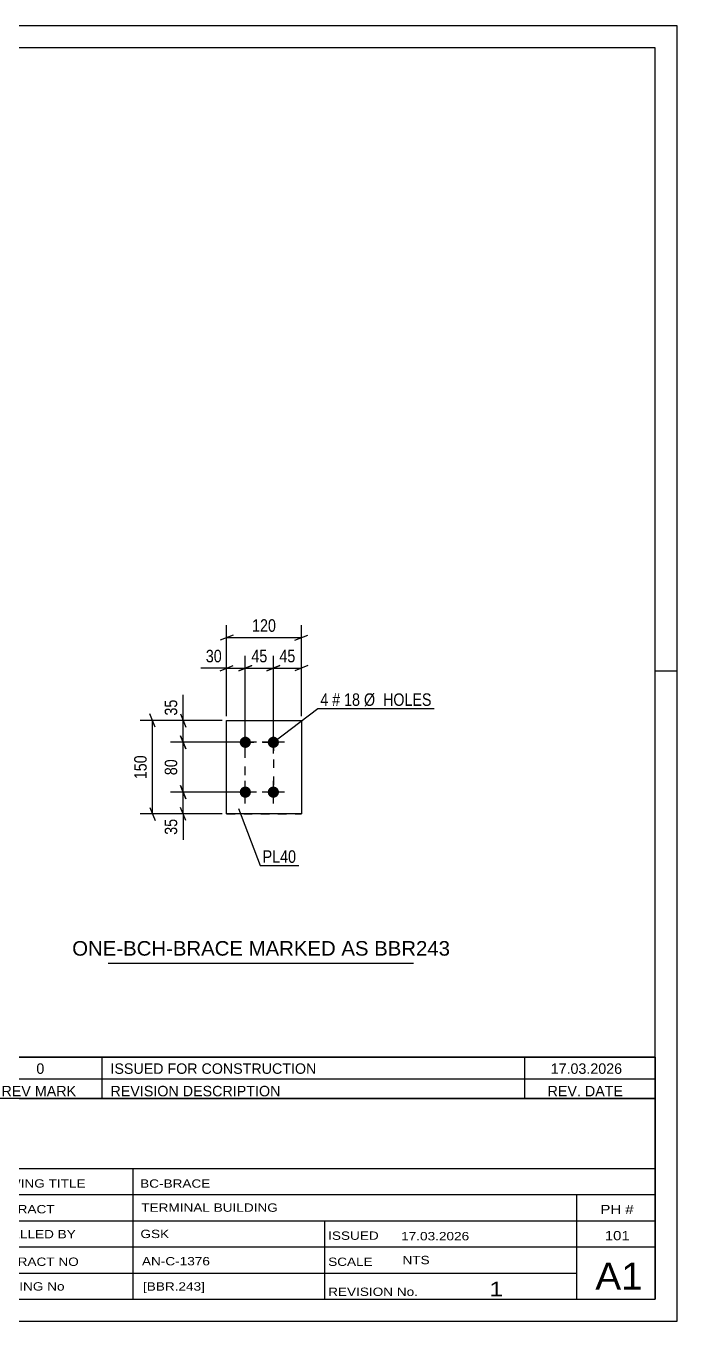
# Model space of a CAD drawing. Header units: millimetres. Extents: x 0 to 420, y 0 to 297.
# Drawn here: x 270.6 to 420, y 0 to 297 of the extents above; entities that cross this region are included whole.
import ezdxf

# ---------------------------------------------------------------- set-up
doc = ezdxf.new("R2010")
doc.units = ezdxf.units.MM
doc.linetypes.add('DXK_LINE_DOT2', pattern=[3.9198, 1.9599, -1.9599])
doc.styles.add('Arial', font='ARIAL.TTF', dxfattribs={"height": 0.2})
doc.styles.add('Arial Narrow', font='ARIALN.TTF', dxfattribs={"height": 0.2})

# ---------------------------------------------------------------- blocks, each defined once
blk = doc.blocks.new('Unknown-585697719-1128')
at = {"color": 5, "linetype": 'Continuous'}
for p, q in [((420, 297), (0, 297)), ((420, 0), (420, 297)), ((415, 292), (5, 292)), ((415, 5), (415, 292)), ((420, 149), (415, 149)), ((5, 5), (415, 5)), ((0, 0), (420, 0))]:
    blk.add_line(p, q, dxfattribs=at)
blk = doc.blocks.new('Part-585697719-1278 - 1262')
at = {"color": 2, "linetype": 'Continuous'}
for p, q in [((316.66, 137.72), (333.8, 137.72)), ((316.66, 116.29), (316.66, 137.72)), ((333.8, 137.72), (333.8, 137.72)), ((333.8, 137.72), (333.8, 116.29)), ((333.8, 116.29), (316.66, 116.29)), ((316.66, 116.29), (316.66, 116.29))]:
    blk.add_line(p, q, dxfattribs=at)
at = {"color": 7, "linetype": 'DXK_LINE_DOT2'}
for p, q in [((316.66, 137.72), (333.8, 137.72)), ((316.66, 116.29), (333.8, 116.29)), ((316.66, 116.29), (316.66, 116.29))]:
    blk.add_line(p, q, dxfattribs=at)
blk = doc.blocks.new('Bolt-585697719-1311 - 1262')
at = {"linetype": 'Continuous'}
for points in [[(320.94, 131.43), (320.68, 131.46), (320.42, 131.55), (320.19, 131.68), (319.99, 131.86), (319.83, 132.08), (319.72, 132.32), (319.67, 132.59), (319.67, 132.85), (319.72, 133.12), (319.83, 133.36), (319.99, 133.58), (320.19, 133.76), (320.42, 133.89), (320.68, 133.98), (320.94, 134.01), (321.21, 133.98), (321.47, 133.89), (321.7, 133.76), (321.9, 133.58), (322.06, 133.36), (322.17, 133.12), (322.22, 132.85), (322.22, 132.59), (322.17, 132.32), (322.06, 132.08), (321.9, 131.86), (321.7, 131.68), (321.47, 131.55), (321.21, 131.46)], [(327.37, 131.43), (327.1, 131.46), (326.85, 131.55), (326.62, 131.68), (326.42, 131.86), (326.26, 132.08), (326.15, 132.32), (326.09, 132.59), (326.09, 132.85), (326.15, 133.12), (326.26, 133.36), (326.42, 133.58), (326.62, 133.76), (326.85, 133.89), (327.1, 133.98), (327.37, 134.01), (327.64, 133.98), (327.9, 133.89), (328.13, 133.76), (328.33, 133.58), (328.49, 133.36), (328.6, 133.12), (328.65, 132.85), (328.65, 132.59), (328.6, 132.32), (328.49, 132.08), (328.33, 131.86), (328.13, 131.68), (327.9, 131.55), (327.64, 131.46)], [(320.94, 120.01), (320.68, 120.03), (320.42, 120.12), (320.19, 120.25), (319.99, 120.43), (319.83, 120.65), (319.72, 120.89), (319.67, 121.16), (319.67, 121.43), (319.72, 121.69), (319.83, 121.93), (319.99, 122.15), (320.19, 122.33), (320.42, 122.47), (320.68, 122.55), (320.94, 122.58), (321.21, 122.55), (321.47, 122.47), (321.7, 122.33), (321.9, 122.15), (322.06, 121.93), (322.17, 121.69), (322.22, 121.43), (322.22, 121.16), (322.17, 120.89), (322.06, 120.65), (321.9, 120.43), (321.7, 120.25), (321.47, 120.12), (321.21, 120.03)], [(327.37, 120.01), (327.1, 120.03), (326.85, 120.12), (326.62, 120.25), (326.42, 120.43), (326.26, 120.65), (326.15, 120.89), (326.09, 121.16), (326.09, 121.43), (326.15, 121.69), (326.26, 121.93), (326.42, 122.15), (326.62, 122.33), (326.85, 122.47), (327.1, 122.55), (327.37, 122.58), (327.64, 122.55), (327.9, 122.47), (328.13, 122.33), (328.33, 122.15), (328.49, 121.93), (328.6, 121.69), (328.65, 121.43), (328.65, 121.16), (328.6, 120.89), (328.49, 120.65), (328.33, 120.43), (328.13, 120.25), (327.9, 120.12), (327.64, 120.03)]]:
    blk.add_hatch(color=1, dxfattribs=at).paths.add_polyline_path(points)
at = {"color": 1, "linetype": 'Continuous'}
for p, q in [((320.94, 130.15), (320.94, 135.29)), ((327.37, 130.15), (327.37, 135.29)), ((323.52, 132.72), (318.37, 132.72)), ((329.94, 132.72), (324.8, 132.72)), ((320.94, 118.72), (320.94, 123.86)), ((327.37, 118.72), (327.37, 123.86)), ((323.52, 121.29), (318.37, 121.29)), ((329.94, 121.29), (324.8, 121.29))]:
    blk.add_line(p, q, dxfattribs=at)
blk = doc.blocks.new('Rectangle-585697719-1398 - 1262')
at = {"color": 1, "linetype": 'DXK_LINE_DOT2'}
blk.add_lwpolyline([(320.94, 132.72), (327.37, 132.72), (327.37, 121.29), (320.94, 121.29), (320.94, 132.72)], close=True, dxfattribs=at)
blk = doc.blocks.new('StraightDimension-585697719-1377 - 1262')
at = {"color": 7, "linetype": 'Continuous'}
for p, q in [((316.66, 138.72), (316.66, 152.57)), ((320.94, 133.72), (320.94, 152.57)), ((315.16, 149.12), (318.16, 150.32)), ((316.66, 149.72), (320.94, 149.72)), ((322.44, 150.32), (319.44, 149.12))]:
    blk.add_line(p, q, dxfattribs=at)
at = {"color": 0}
blk.add_wipeout([(316.13, 150.47), (316.13, 154.67), (311.28, 154.67), (311.28, 150.47)], dxfattribs=at)
at = {"color": 7, "linetype": 'Continuous'}
blk.add_line((316.66, 149.72), (310.75, 149.72), dxfattribs=at)
blk.add_line((316.66, 149.72), (310.75, 149.72), dxfattribs=at)
at = {"color": 3, "style": 'Arial Narrow'}
blk.add_text('30', height=2.863, dxfattribs=at).set_placement((311.88, 151.07))
blk = doc.blocks.new('StraightDimension-585697719-1313 - 1262')
at = {"color": 7, "linetype": 'Continuous'}
for p, q in [((306.06, 122.79), (307.26, 119.79)), ((319.94, 121.29), (303.81, 121.29)), ((306.66, 116.29), (306.66, 121.29)), ((315.66, 116.29), (303.81, 116.29)), ((307.26, 114.79), (306.06, 117.79))]:
    blk.add_line(p, q, dxfattribs=at)
at = {"color": 0}
blk.add_wipeout([(305.91, 115.77), (301.71, 115.77), (301.71, 110.91), (305.91, 110.91)], dxfattribs=at)
at = {"color": 7, "linetype": 'Continuous'}
blk.add_line((306.66, 116.29), (306.66, 110.39), dxfattribs=at)
blk.add_line((306.66, 116.29), (306.66, 110.39), dxfattribs=at)
at = {"color": 3, "style": 'Arial Narrow'}
blk.add_text('35', height=2.863, rotation=90.0002, dxfattribs=at).set_placement((305.31, 111.51))
blk = doc.blocks.new('StraightDimension-585697719-1345 - 1262')
at = {"color": 7, "linetype": 'Continuous'}
for p, q in [((315.66, 137.72), (296.81, 137.72)), ((300.26, 136.22), (299.06, 139.22)), ((299.66, 116.29), (299.66, 137.72)), ((315.66, 116.29), (296.81, 116.29)), ((299.06, 117.79), (300.26, 114.79))]:
    blk.add_line(p, q, dxfattribs=at)
at = {"color": 0}
blk.add_wipeout([(298.91, 130.35), (294.71, 130.35), (294.71, 123.66), (298.91, 123.66)], dxfattribs=at)
at = {"color": 3, "style": 'Arial Narrow'}
blk.add_text('150', height=2.863, rotation=90.0002, dxfattribs=at).set_placement((298.31, 124.26))
blk = doc.blocks.new('StraightDimension-585697719-1334 - 1262')
at = {"color": 7, "linetype": 'Continuous'}
for p, q in [((315.66, 137.72), (303.81, 137.72)), ((306.06, 139.22), (307.26, 136.22)), ((306.66, 132.72), (306.66, 137.72)), ((307.26, 131.22), (306.06, 134.22)), ((319.94, 132.72), (303.81, 132.72))]:
    blk.add_line(p, q, dxfattribs=at)
at = {"color": 0}
blk.add_wipeout([(305.91, 143.1), (301.71, 143.1), (301.71, 138.25), (305.91, 138.25)], dxfattribs=at)
at = {"color": 7, "linetype": 'Continuous'}
blk.add_line((306.66, 137.72), (306.66, 143.63), dxfattribs=at)
blk.add_line((306.66, 137.72), (306.66, 143.63), dxfattribs=at)
at = {"color": 3, "style": 'Arial Narrow'}
blk.add_text('35', height=2.863, rotation=90.0002, dxfattribs=at).set_placement((305.31, 138.85))
blk = doc.blocks.new('StraightDimension-585697719-1388 - 1262')
at = {"color": 7, "linetype": 'Continuous'}
for p, q in [((316.66, 138.72), (316.66, 159.57)), ((333.8, 138.72), (333.8, 159.57)), ((318.16, 157.32), (315.16, 156.12)), ((316.66, 156.72), (333.8, 156.72)), ((332.3, 156.12), (335.3, 157.32))]:
    blk.add_line(p, q, dxfattribs=at)
at = {"color": 0}
blk.add_wipeout([(328.57, 157.47), (328.57, 161.67), (321.89, 161.67), (321.89, 157.47)], dxfattribs=at)
at = {"color": 3, "style": 'Arial Narrow'}
blk.add_text('120', height=2.863, dxfattribs=at).set_placement((322.49, 158.07))
blk = doc.blocks.new('StraightDimension-585697719-1324 - 1262')
at = {"color": 7, "linetype": 'Continuous'}
for p, q in [((306.06, 134.22), (307.26, 131.22)), ((319.94, 132.72), (303.81, 132.72)), ((306.66, 121.29), (306.66, 132.72)), ((307.26, 119.79), (306.06, 122.79)), ((319.94, 121.29), (303.81, 121.29))]:
    blk.add_line(p, q, dxfattribs=at)
at = {"color": 0}
blk.add_wipeout([(305.91, 129.43), (301.71, 129.43), (301.71, 124.58), (305.91, 124.58)], dxfattribs=at)
at = {"color": 3, "style": 'Arial Narrow'}
blk.add_text('80', height=2.863, rotation=90.0002, dxfattribs=at).set_placement((305.31, 125.18))
blk = doc.blocks.new('StraightDimension-585697719-1356 - 1262')
at = {"color": 7, "linetype": 'Continuous'}
for p, q in [((327.37, 133.72), (327.37, 152.57)), ((333.8, 138.72), (333.8, 152.57)), ((325.87, 149.12), (328.87, 150.32)), ((327.37, 149.72), (333.8, 149.72)), ((335.3, 150.32), (332.3, 149.12))]:
    blk.add_line(p, q, dxfattribs=at)
at = {"color": 0}
blk.add_wipeout([(333.01, 150.47), (333.01, 154.67), (328.16, 154.67), (328.16, 150.47)], dxfattribs=at)
at = {"color": 3, "style": 'Arial Narrow'}
blk.add_text('45', height=2.863, dxfattribs=at).set_placement((328.76, 151.07))
blk = doc.blocks.new('StraightDimension-585697719-1367 - 1262')
at = {"color": 7, "linetype": 'Continuous'}
for p, q in [((320.94, 133.72), (320.94, 152.57)), ((327.37, 133.72), (327.37, 152.57)), ((319.44, 149.12), (322.44, 150.32)), ((320.94, 149.72), (327.37, 149.72)), ((328.87, 150.32), (325.87, 149.12))]:
    blk.add_line(p, q, dxfattribs=at)
at = {"color": 0}
blk.add_wipeout([(326.59, 150.47), (326.59, 154.67), (321.73, 154.67), (321.73, 150.47)], dxfattribs=at)
at = {"color": 3, "style": 'Arial Narrow'}
blk.add_text('45', height=2.863, dxfattribs=at).set_placement((322.33, 151.07))
blk = doc.blocks.new('Unknown-585697719-3479')
at = {"color": 7, "linetype": 'Continuous'}
for p, q in [((255, 60.55), (415, 60.55)), ((415, 60.55), (255, 60.55)), ((255, 60.55), (255, 55.55)), ((264, 60.55), (264, 55.55)), ((288, 60.55), (288, 55.55)), ((385, 60.55), (385, 55.55)), ((415, 60.55), (415, 55.55)), ((255, 55.55), (415, 55.55)), ((255, 55.55), (255, 51.05)), ((255, 55.55), (415, 55.55)), ((264, 55.55), (264, 51.05)), ((288, 55.55), (288, 51.05)), ((385, 55.55), (385, 51.05)), ((415, 55.55), (415, 51.05)), ((415, 51.05), (255, 51.05))]:
    blk.add_line(p, q, dxfattribs=at)
at = {"color": 7, "linetype": 'Continuous', "style": 'Arial Narrow'}
for s, height, width, p in [('1', 2.39, 1.196471, (258.16, 56.7)), ('0', 2.39, 1.196471, (273, 56.7)), ('ISSUED FOR CONSTRUCTION', 2.3861, 1.196471, (290, 56.7)), ('17.03.2026', 2.386, 1.196471, (391, 56.7)), ('No', 2.386, 1.2, (256.54, 51.55)), ('REV MARK', 2.386, 1.2, (265, 51.55)), ('REVISION DESCRIPTION', 2.3861, 1.2, (290, 51.55)), ('REV. DATE', 2.386, 1.2, (390.28, 51.55))]:
    blk.add_text(s, height=height, dxfattribs=dict(at, width=width)).set_placement(p)
blk = doc.blocks.new('Unknown-585697719-3478')
at = {"color": 7, "linetype": 'Continuous'}
for p, q in [((255, 51.05), (255, 5)), ((255, 51.05), (415, 51.05)), ((415, 51), (415, 5)), ((255, 35), (415, 35)), ((295.14, 35), (295.14, 5)), ((255, 29), (415, 29)), ((397, 5.05), (397, 29.05)), ((255, 23), (415, 23)), ((339.14, 23), (339.14, 5)), ((255, 17), (415, 17)), ((255, 11), (397, 11)), ((255, 5), (415, 5))]:
    blk.add_line(p, q, dxfattribs=at)
at = {"color": 7, "style": 'Arial Narrow'}
for s, height, width, p in [('DRAWING TITLE', 1.9089, 1.425378, (259.88, 30.61)), ('BC-BRACE', 1.909, 1.425378, (296.81, 30.59)), ('TERMINAL BUILDING', 1.9089, 1.425378, (297.06, 25.07)), ('CONTRACT', 1.909, 1.425378, (259.88, 24.71)), ('MODELLED BY', 1.9089, 1.425378, (259.88, 18.98)), ('GSK', 1.909, 1.425378, (296.88, 19.04)), ('ISSUED', 1.909, 1.425378, (339.94, 18.64)), ('17.03.2026', 1.909, 1.425378, (356.69, 18.52)), ('CONTRACT NO', 1.9089, 1.425378, (259.88, 12.66)), ('AN-C-1376', 1.909, 1.425378, (297.23, 12.78)), ('SCALE', 1.909, 1.425378, (339.94, 12.65)), ('A1', 6.204, 1.25, (401.24, 7.2)), ('DRAWING No', 1.909, 1.425378, (259.56, 7)), ('[BBR.243]', 1.909, 1.425378, (297.46, 6.99)), ('1', 3.34, 1.5, (376.91, 5.68)), ('REVISION No.', 1.9089, 1.425378, (339.94, 5.77))]:
    blk.add_text(s, height=height, dxfattribs=dict(at, width=width)).set_placement(p)
at = {"color": 7, "linetype": 'Continuous', "style": 'Arial Narrow'}
for s, height, width, p in [('PH #', 2.1, 1.42538, (402.4, 24.55)), ('101', 2.1, 1.42538, (403.41, 18.55)), ('NTS', 1.909, 1.425378, (357, 13.05))]:
    blk.add_text(s, height=height, dxfattribs=dict(at, width=width)).set_placement(p)
blk = doc.blocks.new('Unknown-585697719-3481')
at = {"color": 7, "linetype": 'Continuous'}
blk.add_line((289.5, 82.05), (359.5, 82.05), dxfattribs=at)
at = {"color": 7, "style": 'Arial'}
blk.add_text('ONE-BCH-BRACE MARKED AS BBR243', height=3.3428, dxfattribs=at).set_placement((281.23, 83.8))
blk = doc.blocks.new('Mark-585697719-1274 - 1262')
at = {"color": 0}
blk.add_wipeout([(332.59, 105.09), (332.59, 108.09), (324.91, 108.09), (324.91, 105.09)], dxfattribs=at)
blk.add_wipeout([(332.59, 105.09), (332.59, 108.09), (324.91, 108.09), (324.91, 105.09)], dxfattribs=at)
at = {"color": 30, "linetype": 'Continuous'}
for p, q in [((319.39, 117.54), (324.31, 104.49)), ((324.31, 104.49), (333.19, 104.49))]:
    blk.add_line(p, q, dxfattribs=at)
at = {"color": 3, "style": 'Arial Narrow'}
blk.add_text('PL40', height=2.863, dxfattribs=at).set_placement((324.91, 105.09))
blk = doc.blocks.new('Mark-585697719-1307 - 1262')
at = {"color": 0}
blk.add_wipeout([(339.97, 141.08), (339.97, 144.08), (338.15, 144.08), (338.15, 141.08)], dxfattribs=at)
blk.add_wipeout([(339.97, 141.08), (339.97, 144.08), (338.15, 144.08), (338.15, 141.08)], dxfattribs=at)
at = {"color": 7, "linetype": 'Continuous'}
blk.add_line((327.37, 132.72), (337.55, 140.48), dxfattribs=at)
at = {"color": 0}
blk.add_wipeout([(342.7, 141.08), (342.7, 144.08), (340.87, 144.08), (340.87, 141.08)], dxfattribs=at)
blk.add_wipeout([(342.7, 141.08), (342.7, 144.08), (340.87, 144.08), (340.87, 141.08)], dxfattribs=at)
at = {"color": 3, "style": 'Arial Narrow'}
blk.add_text('4', height=2.86, dxfattribs=at).set_placement((338.15, 141.08))
at = {"color": 0}
blk.add_wipeout([(347.26, 141.08), (347.26, 144.08), (343.6, 144.08), (343.6, 141.08)], dxfattribs=at)
blk.add_wipeout([(347.26, 141.08), (347.26, 144.08), (343.6, 144.08), (343.6, 141.08)], dxfattribs=at)
at = {"color": 3, "style": 'Arial Narrow'}
blk.add_text('#', height=2.86, dxfattribs=at).set_placement((340.87, 141.08))
at = {"color": 0}
blk.add_wipeout([(363.69, 141.08), (363.69, 144.08), (348.16, 144.08), (348.16, 141.08)], dxfattribs=at)
blk.add_wipeout([(363.69, 141.08), (363.69, 144.08), (348.16, 144.08), (348.16, 141.08)], dxfattribs=at)
at = {"color": 7, "linetype": 'Continuous'}
blk.add_line((337.55, 140.48), (364.29, 140.48), dxfattribs=at)
at = {"color": 3, "style": 'Arial Narrow'}
for s, p in [('18', (343.6, 141.08)), ('Ø  HOLES', (348.16, 141.08))]:
    blk.add_text(s, height=2.863, dxfattribs=at).set_placement(p)

msp = doc.modelspace()

# ---------------------------------------------------------------- block references
for name in ['Unknown-585697719-1128', 'Part-585697719-1278 - 1262', 'Bolt-585697719-1311 - 1262', 'Rectangle-585697719-1398 - 1262', 'Unknown-585697719-3481', 'Unknown-585697719-3479', 'Unknown-585697719-3478']:
    msp.add_blockref(name, (0, 0))

# ---------------------------------------------------------------- next in the draw order: block references
for name in ['StraightDimension-585697719-1377 - 1262', 'StraightDimension-585697719-1313 - 1262']:
    msp.add_blockref(name, (0, 0))

# ---------------------------------------------------------------- next in the draw order: block references
for name in ['StraightDimension-585697719-1345 - 1262', 'Mark-585697719-1274 - 1262']:
    msp.add_blockref(name, (0, 0))

# ---------------------------------------------------------------- next in the draw order: block references
msp.add_blockref('StraightDimension-585697719-1334 - 1262', (0, 0))

# ---------------------------------------------------------------- next in the draw order: block references
for name in ['StraightDimension-585697719-1388 - 1262', 'StraightDimension-585697719-1324 - 1262']:
    msp.add_blockref(name, (0, 0))

# ---------------------------------------------------------------- next in the draw order: block references
msp.add_blockref('StraightDimension-585697719-1356 - 1262', (0, 0))

# ---------------------------------------------------------------- next in the draw order: block references
msp.add_blockref('StraightDimension-585697719-1367 - 1262', (0, 0))

# ---------------------------------------------------------------- next in the draw order: block references
msp.add_blockref('Mark-585697719-1307 - 1262', (0, 0))

doc.saveas('drawing.dxf')
